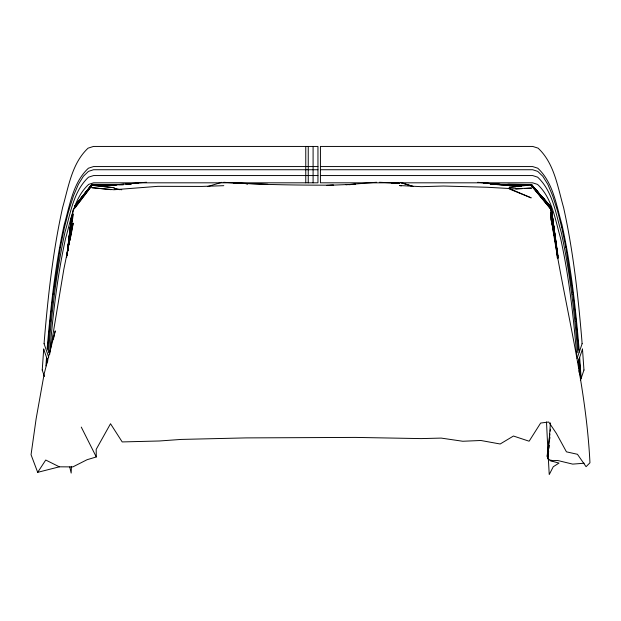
<?xml version="1.0" encoding="UTF-8"?>
<svg xmlns="http://www.w3.org/2000/svg" width="621" height="621" viewBox="0 0 621 621"><rect width="100%" height="100%" fill="white"/><g stroke="black" fill="none" stroke-linecap="round" stroke-linejoin="round"><path stroke-width="0.93" d="M557.681 258.452L557.712 255.557L551.138 207.072L531.273 184.763L544.935 200.583L533.222 187.061L539.983 195.002M557.441 255.992L557.417 257.917L557.511 255.945M557.557 258.483L557.596 255.588M557.875 258.189L557.914 255.293L551.138 207.072L531.242 184.786L551.176 207.367L557.712 255.557L557.658 258.437M546.496 421.938L548.056 453.516M557.728 255.371L557.681 258.258L551.114 207.29L531.297 184.515L509.111 184.274L502.436 184.779M557.425 258.049L557.456 256.116M557.441 258.282L551.114 207.29L541.489 196.422M71.431 466.355L71.167 473.078L69.746 466.992M551.533 211.761L551.091 207.655L531.312 184.515L496.769 184.258M42.228 370.054L43.711 349.103M44.091 343.739L44.394 339.446C48.12 295.425 52.948 251.365 62.473 208.167L62.457 208.043C68.45 187.472 71.671 163.439 88.097 148.155L93.461 146.44L317.952 146.44L317.952 182.815L93.6 182.815L88.663 184.398C73.915 198.115 71.019 219.694 65.64 238.161C57.45 275.406 53.072 313.364 49.827 351.323M45.931 365.932L46.536 357.362M46.637 363.401L46.971 358.643L46.653 363.432M550.416 422.924L547.854 458.733L551.207 460.681L557.658 460.495L572.686 464.112L584.198 463.227M72.704 218.592L73.053 213.81L67.681 251.629M553.916 235.732L550.827 208.92L531.219 184.965L509.088 187.301L515.818 186.781M47.157 348.614C50.674 307.061 55.23 265.478 64.219 224.701C69.87 205.303 72.913 182.628 88.407 168.206L93.538 166.568L317.952 166.568M47.592 350.065L50.169 321.375M48.399 352.736C51.822 312.301 56.263 271.827 65.003 232.153C70.507 213.267 73.464 191.198 88.547 177.171L93.577 175.557L317.952 175.557M70.817 232.378L71.089 229.491M71.252 227.992L72.773 211.179L70.778 232.37M549.701 439.101L549.903 437.2M69.055 244.829L69.273 242.811M69.467 241.002L72.323 214.245M548.661 451.094L547.854 458.733L547.109 456.055L549.903 434.009M548.964 448.23L549.267 445.366M50.177 321.422L53.181 294.517M67.743 250.845L67.961 248.928M68.287 246.048L68.613 243.176M68.939 240.296L71.749 215.378M67.13 255.301L67.347 253.376M67.573 251.451L71.64 215.883M67.06 255.138L71.648 215.666M71.788 216.139L67.13 255.037M71.64 215.634L66.61 257.591M66.983 254.688L71.687 215.658M550.26 431.129L550.509 429.212M53.196 294.571L60.377 247.228M49.602 354.622L63.816 269.374L73.177 223.195L70.802 236.516M70.126 240.319L70.468 238.417M60.384 247.29L64.491 227.263M53.414 339.175L55.238 330.877L44.215 373.679L36.142 418.709L31.05 454.727L37.687 472.34L59.344 466.821L72.867 466.899L87.041 459.726L96.278 456.955L96.177 449.41L110.522 423.739L122.197 441.927L159.325 440.988L181.216 439.42L246.032 437.898L355.46 437.409L421.131 438.597L441.189 438.092L462.761 441.259L480.848 440.491L500.169 443.992L513.458 436.027L529.123 441.213L540.643 423.048L548.716 422.008L556.338 433.349L566.445 451.84L577.452 454.285L586.077 466.682L589.95 462.785C585.797 378.406 562.261 296.846 550.509 213.484L551.44 221.154M531.366 184.856L551.145 207.499L531.242 184.786M64.499 227.333L68.884 210.022M68.892 210.092L73.534 195.677L78.37 184.375L83.369 176.294L88.461 171.373L93.554 169.735L317.952 169.735M577.064 358.464L582.125 343.677M577.872 362.579L582.506 349.041M580.371 380.549L583.988 369.992M37.687 472.34L45.744 460.029L59.344 466.821M90.061 187.526L91.729 185.19M90.682 186.742L91.799 185.182M88.904 188.784L91.807 184.918M90.682 186.502L91.846 184.957M75.125 207.864L92.203 185.229L114.248 187.736L93.049 185.469M72.859 210.216L92.087 185.369M78.262 202.066L91.745 184.685L93.678 184.748L91.745 184.685M94.811 184.748L91.916 184.724L75.451 205.559L91.916 184.678L114.078 184.879L146.509 182.248M123.657 184.693L91.939 184.359L74.846 206.063M79.472 200.692L84.782 194M85.954 192.51L87.134 191.02M76.01 204.379L91.939 184.359M79.496 200.567L87.142 190.981M89.525 187.969L88.298 189.459M91.916 184.724L74.815 206.149L91.978 184.872M76.088 204.441L84.635 193.954M85.853 192.456L87.072 190.958M76.135 204.348L87.126 190.895M207.391 186.603L221.922 182.31M551.355 460.192L549.857 460.635L559.001 463.087L553.264 466.736L549.236 474.56L548.327 458.298M346.013 184.779L376.598 182.256M121.584 184.779L123.494 184.616M131.124 183.956L129.215 184.119L131.147 184.002M115.98 185.027L99.663 184.98L116.003 184.996M119.799 184.709L123.61 184.39L118.867 184.771M126.467 184.15L131.186 183.855M134.097 183.521L137.909 183.304M127.452 184.095L130.317 183.87M348.87 184.732L355.554 184.22L326.91 185.369M517.743 186.626L521.586 186.331M503.429 184.771L509.173 184.352M123.649 184.258L114.109 184.903L116.018 184.879M125.551 184.126L130.325 183.808M515.803 189.071L522.308 188.66M525.094 188.481L531.599 188.078L509.267 188.947M329.774 185.384L333.586 185.167C296.947 185.221 260.292 184.755 223.723 182.287M503.484 184.887L509.22 185.26L531.351 184.484L551.083 207.942L552.706 220.463M523.627 184.833L509.22 185.26L487.291 183.311L509.22 185.26L531.351 184.484M136.046 183.42L137.947 183.35M223.777 185.679L201.794 186.432L157.85 186.339L113.922 189.747L91.768 187.674L111.198 189.684M114.132 184.709L110.29 184.748L123.61 184.445M526.515 184.748L531.32 184.608L551.091 207.655L557.58 255.736M529.519 184.755L531.444 184.701L544.314 199.962M391.898 183.397L399.544 183.273L379.462 182.271M135.952 183.459L137.862 183.436M320.428 166.568L532.655 166.568L537.786 168.206C553.28 182.628 556.323 205.303 561.974 224.701C570.963 265.478 575.52 307.061 579.036 348.614L579.277 352.006M320.428 169.735L532.639 169.735L537.732 171.373L542.824 176.294L547.823 184.375L552.659 195.755L557.301 210.092M320.428 175.557L532.616 175.557L537.646 177.171C552.729 191.198 555.686 213.267 561.19 232.153C569.931 271.827 574.371 312.301 577.794 352.736M99.624 184.779L114.078 184.879M233.294 182.892L267.729 184.29M504.423 184.802L509.204 184.973L496.792 184.321M483.487 183.288L487.291 183.459M492.973 184.111L490.109 183.963L492.026 184.126M496.8 184.445L501.574 184.755M490.148 183.669L504.431 184.724M490.217 183.94L493.082 184.142M496.901 184.421L501.667 184.771M509.22 185.244L477.751 182.295M121.739 189.778L114.171 188.574L119.636 189.684M401.345 185.92L399.52 185.539L421.449 186.68L443.417 186.036L487.314 187.27L509.336 188.52L531.203 197.874L510.144 189.304M547.109 456.055L547.52 456.148M245.745 183.669L247.569 184.165M401.399 182.861L413.221 186.556M400.498 182.395L413.221 186.479M531.219 184.833L540.2 194.978M551.106 207.414L531.312 184.515L551.083 207.942M541.217 196.438L543.678 199.318M546.138 202.198L547.365 203.641M546.154 202.143L547.994 204.325M531.203 185.586L550.804 209.238M81.273 427.093L96.278 456.955M44.068 343.677L48.702 357.222M43.687 349.041L47.809 361.08M42.205 369.992L44.44 376.52M557.301 210.022L561.695 227.333M561.702 227.263L565.809 247.29M565.816 247.228L572.997 294.571M551.114 207.29L557.611 255.774M551.774 213.663L552.605 220.315M552.962 223.164L553.916 230.764M555.112 240.273L555.585 244.069M553.055 223.304L553.986 230.872M555.151 240.335L555.624 244.123M551.518 221.223L550.485 212.599L550.951 217.366M551.743 223.141L551.968 225.058M550.827 208.92L553.932 235.592M573.012 294.517L576.016 321.422M551.13 219.267L551.316 221.169M576.024 321.375L578.601 350.065M576.793 356.066C573.447 316.524 569.1 276.958 560.553 238.161C555.174 219.694 552.279 198.115 537.53 184.398L532.593 182.815L320.428 182.815L320.428 146.44L532.733 146.44L538.096 148.155C554.522 163.439 557.743 187.472 563.736 208.043L563.721 208.167C573.245 251.365 578.073 295.425 581.799 339.446L582.102 343.739M582.482 349.103L583.965 370.054M579.657 357.362L581.14 378.321M580.161 371.979L579.222 358.643L580.488 376.768M580.293 373.881L580.495 376.737M578.384 361.08L578.919 368.703M579.059 370.605L579.191 372.515M313.093 146.44L313.093 182.815M308.241 146.44L308.241 182.815M305.765 146.44L305.765 182.815M91.854 185.066L90.674 186.556L91.854 185.066M502.49 184.755L496.777 184.577L502.513 184.74M549.259 205.582L546.169 202.011L549.259 205.59M550.897 208.912L531.273 185.151L550.897 208.912"/></g></svg>
